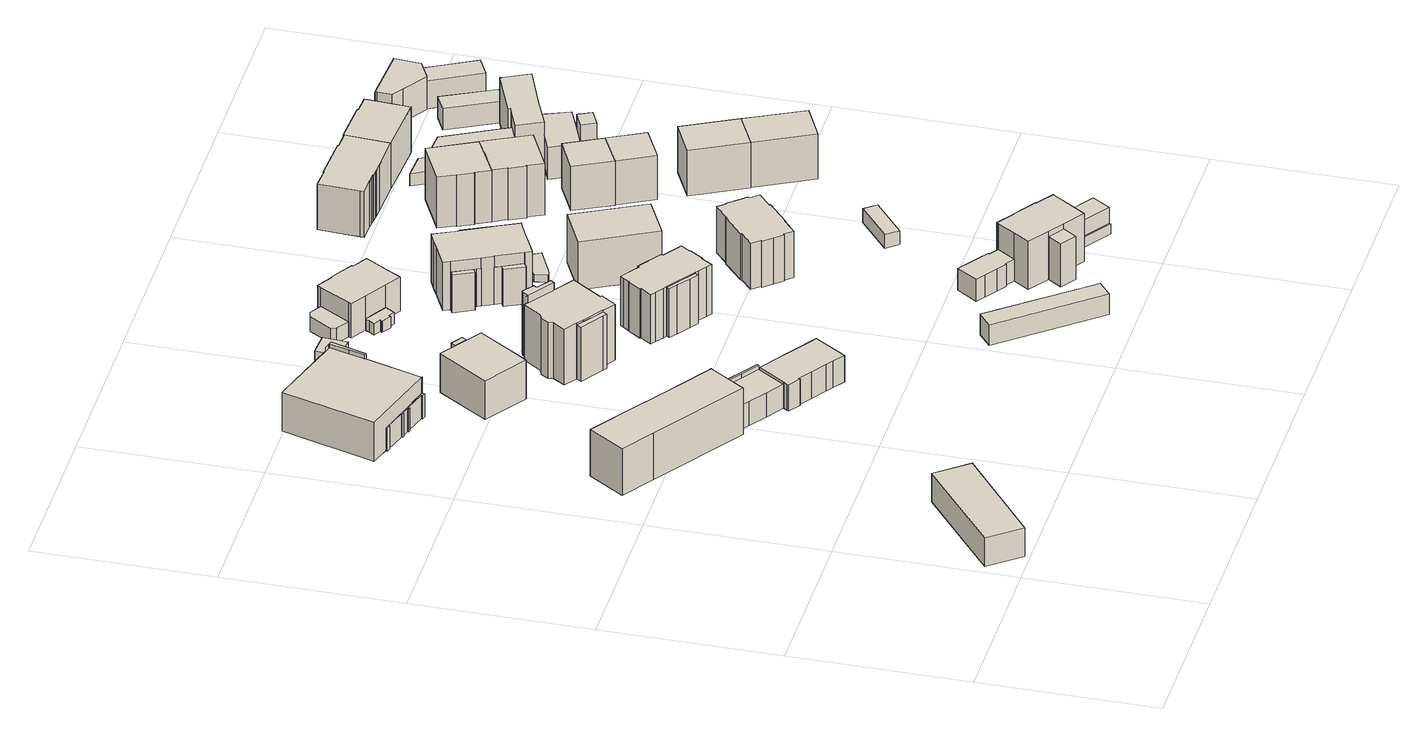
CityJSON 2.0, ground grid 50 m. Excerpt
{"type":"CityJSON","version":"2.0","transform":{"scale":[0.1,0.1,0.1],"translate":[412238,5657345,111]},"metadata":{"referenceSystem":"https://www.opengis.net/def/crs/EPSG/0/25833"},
"CityObjects":{
"building1":{"type":"Building","attributes":{"Dachtyp_tdc":"tdcPolyFlatRoof","Gemeindeschluessel":14612000,"Dachneigung":0,"QualitaetDacherkennung":82,"Geometrietyp2DReferenz":"3000","measuredHeight":8.8,"function":"31001_9998","roofType":"1000"},"geometry":[{"type":"Solid","lod":"1","boundaries":[[[[0,1,2,3]],[[4,5,6,7]],[[3,5,4,0]],[[2,6,5,3]],[[1,7,6,2]],[[0,4,7,1]]]]}]},
"building2":{"type":"Building","attributes":{"Dachtyp_tdc":"tdcFreeFormRoof","Gemeindeschluessel":14612000,"Dachneigung":34.15,"QualitaetDacherkennung":21,"Geometrietyp2DReferenz":"3000","measuredHeight":16.32,"function":"31001_9998","roofType":"5000"},"geometry":[{"type":"Solid","lod":"1","boundaries":[[[[8,9,10,11,12,13,14,15,16,17,18,19,20]],[[21,22,23,24,25,26,27,28,29,30,31,32,33]],[[20,22,21,8]],[[19,23,22,20]],[[18,24,23,19]],[[17,25,24,18]],[[16,26,25,17]],[[15,27,26,16]],[[14,28,27,15]],[[13,29,28,14]],[[12,30,29,13]],[[11,31,30,12]],[[10,32,31,11]],[[9,33,32,10]],[[8,21,33,9]]]]}]},
"building3":{"type":"Building","attributes":{"Gemeindeschluessel":14612000,"Geometrietyp2DReferenz":"3000","function":"31001_9998","roofType":"9999"},"children":["building3-1","building3-2","building3-3"]},
"building3-1":{"type":"BuildingPart","attributes":{"Dachtyp_tdc":"tdcGableRoof","Dachneigung":24.72,"QualitaetDacherkennung":8,"Geometrietyp2DReferenz":"3000","measuredHeight":14.46,"roofType":"3100"},"parents":["building3"],"geometry":[{"type":"Solid","lod":"1","boundaries":[[[[34,35,36,37,38,39,40,41]],[[42,43,44,45,46,47,48,49]],[[41,43,42,34]],[[40,44,43,41]],[[39,45,44,40]],[[38,46,45,39]],[[37,47,46,38]],[[36,48,47,37]],[[35,49,48,36]],[[34,42,49,35]]]]}]},
"building3-2":{"type":"BuildingPart","attributes":{"Dachtyp_tdc":"tdcGableRoof","Dachneigung":10.29,"QualitaetDacherkennung":16,"Geometrietyp2DReferenz":"3000","measuredHeight":14.06,"roofType":"3100"},"parents":["building3"],"geometry":[{"type":"MultiSurface","lod":"1","boundaries":[[[50,51,52,53,54,55,56,55,57]],[[44,42,58,59,58,60,61,62,45]],[[57,42,44,50]],[[55,58,42,57]],[[56,59,58,55]],[[58,55,54,60]],[[53,61,60,54]],[[52,62,61,53]],[[51,45,62,52]],[[50,44,45,51]]]}]},
"building3-3":{"type":"BuildingPart","attributes":{"Dachtyp_tdc":"tdcPolyFlatRoof","Dachneigung":0,"QualitaetDacherkennung":3,"Geometrietyp2DReferenz":"3000","measuredHeight":7.05,"roofType":"1000"},"parents":["building3"],"geometry":[{"type":"Solid","lod":"1","boundaries":[[[[63,64,65,66,67,68,69,70,71,72,73,74,75,76,77,78,79]],[[59,80,81,82,83,84,85,86,87,88,89,90,91,92,93,94,95]],[[79,59,95,63]],[[78,80,59,79]],[[77,81,80,78]],[[76,82,81,77]],[[75,83,82,76]],[[74,84,83,75]],[[73,85,84,74]],[[72,86,85,73]],[[71,87,86,72]],[[70,88,87,71]],[[69,89,88,70]],[[68,90,89,69]],[[67,91,90,68]],[[66,92,91,67]],[[65,93,92,66]],[[64,94,93,65]],[[63,95,94,64]]]]}]},
"building4":{"type":"Building","attributes":{"Gemeindeschluessel":14612000,"Geometrietyp2DReferenz":"3000","function":"31001_9998","roofType":"9999"},"children":["building4-1","building4-2","building4-3","building4-4"]},
"building4-1":{"type":"BuildingPart","attributes":{"Dachtyp_tdc":"tdcCutTentRoof","Dachneigung":33.61,"QualitaetDacherkennung":37,"Geometrietyp2DReferenz":"3000","measuredHeight":10.41,"roofType":"9999"},"parents":["building4"],"geometry":[{"type":"Solid","lod":"1","boundaries":[[[[96,97,98,99,100,101,102,103,104,105,106,107,108,109]],[[110,111,112,113,114,115,116,117,118,119,120,121,122,123]],[[109,111,110,96]],[[108,112,111,109]],[[107,113,112,108]],[[106,114,113,107]],[[105,115,114,106]],[[104,116,115,105]],[[103,117,116,104]],[[102,118,117,103]],[[101,119,118,102]],[[100,120,119,101]],[[99,121,120,100]],[[98,122,121,99]],[[97,123,122,98]],[[96,110,123,97]]]]}]},
"building4-2":{"type":"BuildingPart","attributes":{"Dachtyp_tdc":"tdcPolyFlatRoof","Dachneigung":0,"QualitaetDacherkennung":0,"Geometrietyp2DReferenz":"3000","measuredHeight":3.19,"roofType":"9999"},"parents":["building4"],"geometry":[{"type":"Solid","lod":"1","boundaries":[[[[124,125,126,127]],[[110,128,129,111]],[[127,128,110,124]],[[126,129,128,127]],[[125,111,129,126]],[[124,110,111,125]]]]}]},
"building4-3":{"type":"BuildingPart","attributes":{"Dachtyp_tdc":"tdcGableRoof","Dachneigung":28.84,"QualitaetDacherkennung":44,"Geometrietyp2DReferenz":"3000","measuredHeight":10.19,"roofType":"3100"},"parents":["building4"],"geometry":[{"type":"Solid","lod":"1","boundaries":[[[[130,131,132,133,134,135]],[[136,137,138,139,140,141]],[[135,137,136,130]],[[134,138,137,135]],[[133,139,138,134]],[[132,140,139,133]],[[131,141,140,132]],[[130,136,141,131]]]]}]},
"building4-4":{"type":"BuildingPart","attributes":{"Dachtyp_tdc":"tdcGableRoof","Dachneigung":27.73,"QualitaetDacherkennung":66,"Geometrietyp2DReferenz":"3000","measuredHeight":10.06,"roofType":"3100"},"parents":["building4"],"geometry":[{"type":"Solid","lod":"1","boundaries":[[[[142,143,144,145,146,147,148,149,150]],[[151,140,152,138,122,121,153,154,155]],[[150,140,151,142]],[[149,152,140,150]],[[148,138,152,149]],[[147,122,138,148]],[[146,121,122,147]],[[145,153,121,146]],[[144,154,153,145]],[[143,155,154,144]],[[142,151,155,143]]]]}]},
"building5":{"type":"Building","attributes":{"Gemeindeschluessel":14612000,"Geometrietyp2DReferenz":"3000","function":"31001_9998","roofType":"9999"},"children":["building5-1","building5-2"]},
"building5-1":{"type":"BuildingPart","attributes":{"Dachtyp_tdc":"tdcGableRoof","Dachneigung":29.91,"QualitaetDacherkennung":5,"Geometrietyp2DReferenz":"3000","measuredHeight":15.92,"roofType":"3100"},"parents":["building5"],"geometry":[{"type":"Solid","lod":"1","boundaries":[[[[156,157,158,159,160,161]],[[162,163,164,165,166,167]],[[161,163,162,156]],[[160,164,163,161]],[[159,165,164,160]],[[158,166,165,159]],[[157,167,166,158]],[[156,162,167,157]]]]}]},
"building5-2":{"type":"BuildingPart","attributes":{"Dachtyp_tdc":"tdcPolyFlatRoof","Dachneigung":0,"QualitaetDacherkennung":19,"Geometrietyp2DReferenz":"3000","measuredHeight":12.17,"roofType":"1000"},"parents":["building5"],"geometry":[{"type":"Solid","lod":"1","boundaries":[[[[168,169,170,171]],[[162,172,173,163]],[[171,172,162,168]],[[170,173,172,171]],[[169,163,173,170]],[[168,162,163,169]]]]}]},
"building6":{"type":"Building","attributes":{"Gemeindeschluessel":14612000,"Geometrietyp2DReferenz":"3000","function":"31001_9998","roofType":"9999"},"children":["building6-1","building6-2","building6-3"]},
"building6-1":{"type":"BuildingPart","attributes":{"Dachtyp_tdc":"tdcFreeFormRoof","Dachneigung":14.23,"QualitaetDacherkennung":14,"Geometrietyp2DReferenz":"3000","measuredHeight":19.63,"roofType":"5000"},"parents":["building6"],"geometry":[{"type":"Solid","lod":"1","boundaries":[[[[174,175,176,177,178,179,180,181,182,175]],[[183,184,185,186,187,188,189,190,183,191]],[[182,184,183,175]],[[181,185,184,182]],[[180,186,185,181]],[[179,187,186,180]],[[178,188,187,179]],[[177,189,188,178]],[[176,190,189,177]],[[175,183,190,176]]]]}]},
"building6-2":{"type":"BuildingPart","attributes":{"Dachtyp_tdc":"tdcPolyFlatRoof","Dachneigung":34.06,"QualitaetDacherkennung":37,"Geometrietyp2DReferenz":"3000","measuredHeight":17.25,"roofType":"2100"},"parents":["building6"],"geometry":[{"type":"Solid","lod":"1","boundaries":[[[[192,193,194,195,196,197]],[[198,199,200,201,202,203]],[[197,199,198,192]],[[196,200,199,197]],[[195,201,200,196]],[[194,202,201,195]],[[193,203,202,194]],[[192,198,203,193]]]]}]},
"building6-3":{"type":"BuildingPart","attributes":{"Dachtyp_tdc":"tdcGableRoof","Dachneigung":23.77,"QualitaetDacherkennung":25,"Geometrietyp2DReferenz":"3000","measuredHeight":20.39,"roofType":"3100"},"parents":["building6"],"geometry":[{"type":"Solid","lod":"1","boundaries":[[[[204,205,206,207,208,209,210,211,212,213,214,215,216,217,218,219,220]],[[221,222,223,224,198,203,225,202,226,227,228,229,230,231,191,232,190]],[[220,222,221,204]],[[219,223,222,220]],[[218,224,223,219]],[[217,198,224,218]],[[216,203,198,217]],[[215,225,203,216]],[[214,202,225,215]],[[213,226,202,214]],[[212,227,226,213]],[[211,228,227,212]],[[210,229,228,211]],[[209,230,229,210]],[[208,231,230,209]],[[207,191,231,208]],[[206,232,191,207]],[[205,190,232,206]],[[204,221,190,205]]]]}]},
"building7":{"type":"Building","attributes":{"Dachtyp_tdc":"tdcGableRoof","Gemeindeschluessel":14612000,"Dachneigung":34.47,"QualitaetDacherkennung":59,"Geometrietyp2DReferenz":"3000","measuredHeight":6.42,"function":"31001_9998","roofType":"3100"},"geometry":[{"type":"Solid","lod":"1","boundaries":[[[[233,234,235,236]],[[237,238,239,240]],[[236,238,237,233]],[[235,239,238,236]],[[234,240,239,235]],[[233,237,240,234]]]]}]},
"building8":{"type":"Building","attributes":{"Dachtyp_tdc":"tdcGableRoof","Gemeindeschluessel":14612000,"Dachneigung":69.88,"QualitaetDacherkennung":4,"Geometrietyp2DReferenz":"3000","measuredHeight":10.82,"function":"31001_2463","roofType":"3100"},"geometry":[{"type":"Solid","lod":"1","boundaries":[[[[241,242,243,244]],[[245,246,247,248]],[[244,246,245,241]],[[243,247,246,244]],[[242,248,247,243]],[[241,245,248,242]]]]}]},
"building9":{"type":"Building","attributes":{"Gemeindeschluessel":14612000,"Geometrietyp2DReferenz":"3000","function":"31001_9998","roofType":"9999"},"children":["building9-1","building9-2"]},
"building9-1":{"type":"BuildingPart","attributes":{"Dachtyp_tdc":"tdcFreeFormRoof","Dachneigung":75.95,"QualitaetDacherkennung":20,"Geometrietyp2DReferenz":"3000","measuredHeight":16.03,"roofType":"5000"},"parents":["building9"],"geometry":[{"type":"Solid","lod":"1","boundaries":[[[[249,250,251,252,253,254]],[[255,256,257,258,259,260]],[[254,256,255,249]],[[253,257,256,254]],[[252,258,257,253]],[[251,259,258,252]],[[250,260,259,251]],[[249,255,260,250]]]]}]},
"building9-2":{"type":"BuildingPart","attributes":{"Dachtyp_tdc":"tdcHipRoof","Dachneigung":42.86,"QualitaetDacherkennung":55,"Geometrietyp2DReferenz":"3000","measuredHeight":18.13,"roofType":"3200"},"parents":["building9"],"geometry":[{"type":"Solid","lod":"1","boundaries":[[[[261,262,263,264,265,266,267,268,269,270,271,272,273,274,275,276,277,278,279,280,281,282,283,284]],[[257,256,285,286,287,288,289,290,291,292,293,294,295,296,297,298,299,300,301,302,303,304,305,306]],[[283,256,257,284]],[[282,285,256,283]],[[281,286,285,282]],[[280,287,286,281]],[[279,288,287,280]],[[278,289,288,279]],[[277,290,289,278]],[[276,291,290,277]],[[275,292,291,276]],[[274,293,292,275]],[[273,294,293,274]],[[272,295,294,273]],[[271,296,295,272]],[[270,297,296,271]],[[269,298,297,270]],[[268,299,298,269]],[[267,300,299,268]],[[266,301,300,267]],[[265,302,301,266]],[[264,303,302,265]],[[263,304,303,264]],[[262,305,304,263]],[[261,306,305,262]],[[284,257,306,261]]]]}]},
"building10":{"type":"Building","attributes":{"Gemeindeschluessel":14612000,"Geometrietyp2DReferenz":"3000","function":"31001_9998","roofType":"9999"},"children":["building10-1","building10-2","building10-3"]},
"building10-1":{"type":"BuildingPart","attributes":{"Dachtyp_tdc":"tdcGableRoof","Dachneigung":47.95,"QualitaetDacherkennung":5,"Geometrietyp2DReferenz":"3000","measuredHeight":6.27,"roofType":"3100"},"parents":["building10"],"geometry":[{"type":"Solid","lod":"1","boundaries":[[[[307,308,309,310,311,312,313,314,315,316,317,318,319]],[[320,321,322,323,324,325,326,327,328,329,330,331,332]],[[319,321,320,307]],[[318,322,321,319]],[[317,323,322,318]],[[316,324,323,317]],[[315,325,324,316]],[[314,326,325,315]],[[313,327,326,314]],[[312,328,327,313]],[[311,329,328,312]],[[310,330,329,311]],[[309,331,330,310]],[[308,332,331,309]],[[307,320,332,308]]]]}]},
"building10-2":{"type":"BuildingPart","attributes":{"Dachtyp_tdc":"tdcPolyFlatRoof","Dachneigung":0,"QualitaetDacherkennung":51,"Geometrietyp2DReferenz":"3000","measuredHeight":4.62,"roofType":"1000"},"parents":["building10"],"geometry":[{"type":"Solid","lod":"1","boundaries":[[[[333,334,335,336,337,338]],[[339,340,341,342,343,344]],[[338,340,339,333]],[[337,341,340,338]],[[336,342,341,337]],[[335,343,342,336]],[[334,344,343,335]],[[333,339,344,334]]]]}]},
"building10-3":{"type":"BuildingPart","attributes":{"Dachtyp_tdc":"tdcHipAndGableRoof","Dachneigung":10.18,"QualitaetDacherkennung":30,"Geometrietyp2DReferenz":"3000","measuredHeight":12.47,"roofType":"5000"},"parents":["building10"],"geometry":[{"type":"Solid","lod":"1","boundaries":[[[[345,346,347,348,349,350,351,352,353,354,355,356,357,358,359,360,361]],[[362,363,364,365,366,367,368,369,370,331,329,371,344,343,372,373,374]],[[361,363,362,345]],[[360,364,363,361]],[[359,365,364,360]],[[358,366,365,359]],[[357,367,366,358]],[[356,368,367,357]],[[355,369,368,356]],[[354,370,369,355]],[[353,331,370,354]],[[352,329,331,353]],[[351,371,329,352]],[[350,344,371,351]],[[349,343,344,350]],[[348,372,343,349]],[[347,373,372,348]],[[346,374,373,347]],[[345,362,374,346]]]]}]},
"building11":{"type":"Building","attributes":{"Gemeindeschluessel":14612000,"Geometrietyp2DReferenz":"3000","function":"31001_9998","roofType":"9999"},"children":["building11-1","building11-2","building11-3","building11-4"]},
"building11-1":{"type":"BuildingPart","attributes":{"Dachtyp_tdc":"tdcFreeFormRoof","Dachneigung":52.24,"QualitaetDacherkennung":26,"Geometrietyp2DReferenz":"3000","measuredHeight":13.23,"roofType":"5000"},"parents":["building11"],"geometry":[{"type":"Solid","lod":"1","boundaries":[[[[375,376,377,378,379,380,381,382]],[[383,384,385,386,387,388,389,390]],[[382,384,383,375]],[[381,385,384,382]],[[380,386,385,381]],[[379,387,386,380]],[[378,388,387,379]],[[377,389,388,378]],[[376,390,389,377]],[[375,383,390,376]]]]}]},
"building11-2":{"type":"BuildingPart","attributes":{"Dachtyp_tdc":"tdcFreeFormRoof","Dachneigung":48.91,"QualitaetDacherkennung":24,"Geometrietyp2DReferenz":"3000","measuredHeight":13.22,"roofType":"5000"},"parents":["building11"],"geometry":[{"type":"Solid","lod":"1","boundaries":[[[[391,392,393,394,395,392,396]],[[397,398,399,400,401,398,402]],[[396,397,402,391]],[[392,398,397,396]],[[395,399,398,392]],[[394,400,399,395]],[[393,401,400,394]],[[392,398,401,393]],[[391,402,398,392]]]]}]},
"building11-3":{"type":"BuildingPart","attributes":{"Dachtyp_tdc":"tdcHipRoof","Dachneigung":28.22,"QualitaetDacherkennung":68,"Geometrietyp2DReferenz":"3000","measuredHeight":16.87,"roofType":"3200"},"parents":["building11"],"geometry":[{"type":"Solid","lod":"1","boundaries":[[[[403,404,405,406,407,408,409,410,411,412,413,414,415,416,417,418,419,420,421,422]],[[383,390,402,401,423,424,425,426,427,428,429,430,431,432,433,434,435,436,386,385]],[[422,390,383,403]],[[421,402,390,422]],[[420,401,402,421]],[[419,423,401,420]],[[418,424,423,419]],[[417,425,424,418]],[[416,426,425,417]],[[415,427,426,416]],[[414,428,427,415]],[[413,429,428,414]],[[412,430,429,413]],[[411,431,430,412]],[[410,432,431,411]],[[409,433,432,410]],[[408,434,433,409]],[[407,435,434,408]],[[406,436,435,407]],[[405,386,436,406]],[[404,385,386,405]],[[403,383,385,404]]]]}]},
"building11-4":{"type":"BuildingPart","attributes":{"Dachtyp_tdc":"tdcGableRoof","Dachneigung":17.94,"QualitaetDacherkennung":34,"Geometrietyp2DReferenz":"3000","measuredHeight":14.97,"roofType":"3100"},"parents":["building11"],"geometry":[{"type":"Solid","lod":"1","boundaries":[[[[437,438,439,440]],[[441,442,429,428]],[[440,441,428,437]],[[439,442,441,440]],[[438,429,442,439]],[[437,428,429,438]]]]}]},
"building12":{"type":"Building","attributes":{"Gemeindeschluessel":14612000,"Geometrietyp2DReferenz":"3000","function":"31001_9998","roofType":"9999"},"children":["building12-1","building12-2","building12-3","building12-4","building12-5","building12-6"]},
"building12-1":{"type":"BuildingPart","attributes":{"Dachtyp_tdc":"tdcCutGableRoof","Dachneigung":34.42,"QualitaetDacherkennung":35,"Geometrietyp2DReferenz":"3000","measuredHeight":8.95,"roofType":"9999"},"parents":["building12"],"geometry":[{"type":"Solid","lod":"1","boundaries":[[[[443,444,445,446,447,448,449,450,451,452,453,454]],[[455,456,457,458,459,460,461,462,463,464,465,466]],[[454,456,455,443]],[[453,457,456,454]],[[452,458,457,453]],[[451,459,458,452]],[[450,460,459,451]],[[449,461,460,450]],[[448,462,461,449]],[[447,463,462,448]],[[446,464,463,447]],[[445,465,464,446]],[[444,466,465,445]],[[443,455,466,444]]]]}]},
"building12-2":{"type":"BuildingPart","attributes":{"Dachtyp_tdc":"tdcPolyFlatRoof","Dachneigung":0,"QualitaetDacherkennung":0,"Geometrietyp2DReferenz":"3000","measuredHeight":3.17,"roofType":"9999"},"parents":["building12"],"geometry":[{"type":"Solid","lod":"1","boundaries":[[[[467,468,469,470]],[[471,472,473,474]],[[470,472,471,467]],[[469,473,472,470]],[[468,474,473,469]],[[467,471,474,468]]]]}]},
"building12-3":{"type":"BuildingPart","attributes":{"Dachtyp_tdc":"tdcHipRoof","Dachneigung":38.45,"QualitaetDacherkennung":50,"Geometrietyp2DReferenz":"3000","measuredHeight":17.27,"roofType":"3200"},"parents":["building12"],"geometry":[{"type":"Solid","lod":"1","boundaries":[[[[475,476,477,478,479,480,481,482,483,484,485,486,487,488,489,490]],[[491,492,493,494,495,496,497,498,499,500,462,461,501,502,503,504]],[[490,492,491,475]],[[489,493,492,490]],[[488,494,493,489]],[[487,495,494,488]],[[486,496,495,487]],[[485,497,496,486]],[[484,498,497,485]],[[483,499,498,484]],[[482,500,499,483]],[[481,462,500,482]],[[480,461,462,481]],[[479,501,461,480]],[[478,502,501,479]],[[477,503,502,478]],[[476,504,503,477]],[[475,491,504,476]]]]}]},
"building12-4":{"type":"BuildingPart","attributes":{"Dachtyp_tdc":"tdcGableRoof","Dachneigung":36.37,"QualitaetDacherkennung":59,"Geometrietyp2DReferenz":"3000","measuredHeight":14.38,"roofType":"3100"},"parents":["building12"],"geometry":[{"type":"Solid","lod":"1","boundaries":[[[[505,506,507,508]],[[498,509,510,499]],[[508,509,498,505]],[[507,510,509,508]],[[506,499,510,507]],[[505,498,499,506]]]]}]},
"building12-5":{"type":"BuildingPart","attributes":{"Dachtyp_tdc":"tdcPolyFlatRoof","Dachneigung":0,"QualitaetDacherkennung":0,"Geometrietyp2DReferenz":"3000","measuredHeight":3.01,"roofType":"9999"},"parents":["building12"],"geometry":[{"type":"Solid","lod":"1","boundaries":[[[[511,512,513,514]],[[515,516,517,518]],[[514,516,515,511]],[[513,517,516,514]],[[512,518,517,513]],[[511,515,518,512]]]]}]},
"building12-6":{"type":"BuildingPart","attributes":{"Dachtyp_tdc":"tdcHipAndGableRoof","Dachneigung":38.67,"QualitaetDacherkennung":49,"Geometrietyp2DReferenz":"3000","measuredHeight":9.28,"roofType":"5000"},"parents":["building12"],"geometry":[{"type":"Solid","lod":"1","boundaries":[[[[519,520,521,522,523,524]],[[515,518,473,472,496,495]],[[524,515,495,519]],[[523,518,515,524]],[[522,473,518,523]],[[521,472,473,522]],[[520,496,472,521]],[[519,495,496,520]]]]}]},
"building13":{"type":"Building","attributes":{"name":"Amt für Gesundheit und Prävention","Dachtyp_tdc":"tdcHipRoof","Gemeindeschluessel":14612000,"Dachneigung":44.06,"QualitaetDacherkennung":52,"Geometrietyp2DReferenz":"3000","measuredHeight":18.07,"function":"31001_3010","roofType":"3200"},"geometry":[{"type":"Solid","lod":"1","boundaries":[[[[525,526,527,528]],[[529,530,531,532]],[[528,530,529,525]],[[527,531,530,528]],[[526,532,531,527]],[[525,529,532,526]]]]}]},
"building14":{"type":"Building","attributes":{"name":"Landeskirchliche Gemeinschaft Dresden","Dachtyp_tdc":"tdcGableRoof","Gemeindeschluessel":14612000,"Dachneigung":40.62,"QualitaetDacherkennung":41,"Geometrietyp2DReferenz":"3000","measuredHeight":17.09,"function":"31001_3041","roofType":"3100"},"geometry":[{"type":"Solid","lod":"1","boundaries":[[[[533,534,535,536,537,538,539,540,541,542,543,544,545,546,547,548,549,550,551,552,553,554,555]],[[556,557,558,559,560,561,562,563,564,565,566,567,568,569,570,571,572,573,574,575,576,577,578]],[[555,557,556,533]],[[554,558,557,555]],[[553,559,558,554]],[[552,560,559,553]],[[551,561,560,552]],[[550,562,561,551]],[[549,563,562,550]],[[548,564,563,549]],[[547,565,564,548]],[[546,566,565,547]],[[545,567,566,546]],[[544,568,567,545]],[[543,569,568,544]],[[542,570,569,543]],[[541,571,570,542]],[[540,572,571,541]],[[539,573,572,540]],[[538,574,573,539]],[[537,575,574,538]],[[536,576,575,537]],[[535,577,576,536]],[[534,578,577,535]],[[533,556,578,534]]]]}]},
"building15":{"type":"Building","attributes":{"Dachtyp_tdc":"tdcFreeFormRoof","Gemeindeschluessel":14612000,"Dachneigung":10.11,"QualitaetDacherkennung":41,"Geometrietyp2DReferenz":"3000","measuredHeight":3.03,"function":"31001_9998","roofType":"5000"},"geometry":[{"type":"Solid","lod":"1","boundaries":[[[[579,580,581,582,583,584,585,586,587]],[[588,589,590,591,592,593,594,595,596]],[[587,589,588,579]],[[586,590,589,587]],[[585,591,590,586]],[[584,592,591,585]],[[583,593,592,584]],[[582,594,593,583]],[[581,595,594,582]],[[580,596,595,581]],[[579,588,596,580]]]]}]},
"building16":{"type":"Building","attributes":{"Dachtyp_tdc":"tdcHipAndGableRoof","Gemeindeschluessel":14612000,"Dachneigung":25.3,"QualitaetDacherkennung":57,"Geometrietyp2DReferenz":"3000","measuredHeight":4.72,"function":"31001_2000","roofType":"5000"},"geometry":[{"type":"Solid","lod":"1","boundaries":[[[[597,598,599,600]],[[601,602,603,604]],[[600,602,601,597]],[[599,603,602,600]],[[598,604,603,599]],[[597,601,604,598]]]]}]},
"building17":{"type":"Building","attributes":{"Dachtyp_tdc":"tdcHipAndGableRoof","Gemeindeschluessel":14612000,"Dachneigung":32.73,"QualitaetDacherkennung":52,"Geometrietyp2DReferenz":"3000","measuredHeight":18.07,"function":"31001_9998","roofType":"5000"},"geometry":[{"type":"Solid","lod":"1","boundaries":[[[[605,606,607,608,609,610,611,612,613]],[[614,615,616,617,618,619,620,621,622]],[[613,615,614,605]],[[612,616,615,613]],[[611,617,616,612]],[[610,618,617,611]],[[609,619,618,610]],[[608,620,619,609]],[[607,621,620,608]],[[606,622,621,607]],[[605,614,622,606]]]]}]},
"building18":{"type":"Building","attributes":{"Dachtyp_tdc":"tdcHipAndGableRoof","Gemeindeschluessel":14612000,"Dachneigung":40.06,"QualitaetDacherkennung":68,"Geometrietyp2DReferenz":"3000","measuredHeight":16.86,"function":"31001_9998","roofType":"5000"},"geometry":[{"type":"Solid","lod":"1","boundaries":[[[[623,624,625,626,627,628,629,630,631,632,633,634,635,636,637,638,639]],[[640,641,642,643,644,645,646,647,648,649,650,651,652,653,654,655,656]],[[639,641,640,623]],[[638,642,641,639]],[[637,643,642,638]],[[636,644,643,637]],[[635,645,644,636]],[[634,646,645,635]],[[633,647,646,634]],[[632,648,647,633]],[[631,649,648,632]],[[630,650,649,631]],[[629,651,650,630]],[[628,652,651,629]],[[627,653,652,628]],[[626,654,653,627]],[[625,655,654,626]],[[624,656,655,625]],[[623,640,656,624]]]]}]},
"building19":{"type":"Building","attributes":{"Dachtyp_tdc":"tdcHipAndGableRoof","Gemeindeschluessel":14612000,"Dachneigung":32.73,"QualitaetDacherkennung":58,"Geometrietyp2DReferenz":"3000","measuredHeight":18.25,"function":"31001_9998","roofType":"5000"},"geometry":[{"type":"Solid","lod":"1","boundaries":[[[[657,658,659,660,661,662,663,664,665,666]],[[667,668,614,669,621,670,671,672,673,674]],[[666,668,667,657]],[[665,614,668,666]],[[664,669,614,665]],[[663,621,669,664]],[[662,670,621,663]],[[661,671,670,662]],[[660,672,671,661]],[[659,673,672,660]],[[658,674,673,659]],[[657,667,674,658]]]]}]},
"building20":{"type":"Building","attributes":{"Dachtyp_tdc":"tdcGableRoof","Gemeindeschluessel":14612000,"Dachneigung":31.06,"QualitaetDacherkennung":56,"Geometrietyp2DReferenz":"3000","measuredHeight":15.37,"function":"31001_9998","roofType":"3100"},"geometry":[{"type":"Solid","lod":"1","boundaries":[[[[675,676,677,678]],[[679,680,681,682]],[[678,680,679,675]],[[677,681,680,678]],[[676,682,681,677]],[[675,679,682,676]]]]}]},
"building21":{"type":"Building","attributes":{"Dachtyp_tdc":"tdcGableRoof","Gemeindeschluessel":14612000,"Dachneigung":30.56,"QualitaetDacherkennung":54,"Geometrietyp2DReferenz":"3000","measuredHeight":15.25,"function":"31001_9998","roofType":"3100"},"geometry":[{"type":"Solid","lod":"1","boundaries":[[[[683,684,685,686]],[[687,688,689,690]],[[686,688,687,683]],[[685,689,688,686]],[[684,690,689,685]],[[683,687,690,684]]]]}]},
"building22":{"type":"Building","attributes":{"Dachtyp_tdc":"tdcHipAndGableRoof","Gemeindeschluessel":14612000,"Dachneigung":33.66,"QualitaetDacherkennung":44,"Geometrietyp2DReferenz":"3000","measuredHeight":16.05,"function":"31001_9998","roofType":"5000"},"geometry":[{"type":"Solid","lod":"1","boundaries":[[[[691,692,693,694]],[[695,696,697,698]],[[694,696,695,691]],[[693,697,696,694]],[[692,698,697,693]],[[691,695,698,692]]]]}]},
"building23":{"type":"Building","attributes":{"name":"Heinrich-Schütz-Konservatorium Dresden","Gemeindeschluessel":14612000,"Geometrietyp2DReferenz":"3000","function":"31001_3021","roofType":"9999"},"children":["building23-1","building23-2"]},
"building23-1":{"type":"BuildingPart","attributes":{"Dachtyp_tdc":"tdcHipAndGableRoof","Dachneigung":35,"QualitaetDacherkennung":61,"Geometrietyp2DReferenz":"3000","measuredHeight":15.94,"roofType":"5000"},"parents":["building23"],"geometry":[{"type":"Solid","lod":"1","boundaries":[[[[692,691,699,700,701]],[[702,703,704,705,706]],[[700,703,702,701]],[[699,704,703,700]],[[691,705,704,699]],[[692,706,705,691]],[[701,702,706,692]]]]}]},
"building23-2":{"type":"BuildingPart","attributes":{"Dachtyp_tdc":"tdcGableRoof","Dachneigung":63.74,"QualitaetDacherkennung":9,"Geometrietyp2DReferenz":"3000","measuredHeight":7.41,"roofType":"3100"},"parents":["building23"],"geometry":[{"type":"Solid","lod":"1","boundaries":[[[[707,708,709,710]],[[706,711,712,702]],[[710,711,706,707]],[[709,712,711,710]],[[708,702,712,709]],[[707,706,702,708]]]]}]},
"building24":{"type":"Building","attributes":{"Dachtyp_tdc":"tdcFreeFormRoof","Gemeindeschluessel":14612000,"Dachneigung":46.54,"QualitaetDacherkennung":14,"Geometrietyp2DReferenz":"3000","measuredHeight":4.96,"function":"31001_9998","roofType":"5000"},"geometry":[{"type":"Solid","lod":"1","boundaries":[[[[713,714,715,716,717]],[[718,719,720,721,722]],[[717,719,718,713]],[[716,720,719,717]],[[715,721,720,716]],[[714,722,721,715]],[[713,718,722,714]]]]}]},
"building25":{"type":"Building","attributes":{"Dachtyp_tdc":"tdcFreeFormRoof","Gemeindeschluessel":14612000,"Dachneigung":11.5,"QualitaetDacherkennung":27,"Geometrietyp2DReferenz":"3000","measuredHeight":9.85,"function":"31001_9998","roofType":"5000"},"geometry":[{"type":"Solid","lod":"1","boundaries":[[[[723,724,725,726,727,728,729]],[[730,731,720,719,718,732,733]],[[729,731,730,723]],[[728,720,731,729]],[[727,719,720,728]],[[726,718,719,727]],[[725,732,718,726]],[[724,733,732,725]],[[723,730,733,724]]]]}]},
"building26":{"type":"Building","attributes":{"Dachtyp_tdc":"tdcGableRoof","Gemeindeschluessel":14612000,"Dachneigung":26.15,"QualitaetDacherkennung":40,"Geometrietyp2DReferenz":"3000","measuredHeight":11.82,"function":"31001_9998","roofType":"3100"},"geometry":[{"type":"Solid","lod":"1","boundaries":[[[[734,735,736,737,738,739,740]],[[741,742,743,744,745,746,747]],[[740,742,741,734]],[[739,743,742,740]],[[738,744,743,739]],[[737,745,744,738]],[[736,746,745,737]],[[735,747,746,736]],[[734,741,747,735]]]]}]},
"building27":{"type":"Building","attributes":{"Dachtyp_tdc":"tdcHipAndGableRoof","Gemeindeschluessel":14612000,"Dachneigung":39.03,"QualitaetDacherkennung":69,"Geometrietyp2DReferenz":"3000","measuredHeight":16.65,"function":"31001_9998","roofType":"5000"},"geometry":[{"type":"Solid","lod":"1","boundaries":[[[[748,749,750,751,752,753,754,755]],[[642,756,757,758,759,760,644,643]],[[755,756,642,748]],[[754,757,756,755]],[[753,758,757,754]],[[752,759,758,753]],[[751,760,759,752]],[[750,644,760,751]],[[749,643,644,750]],[[748,642,643,749]]]]}]},
"building28":{"type":"Building","attributes":{"Dachtyp_tdc":"tdcPolyFlatRoof","Gemeindeschluessel":14612000,"Dachneigung":5.43,"QualitaetDacherkennung":63,"Geometrietyp2DReferenz":"3000","measuredHeight":14.27,"function":"31001_9998","roofType":"2100"},"geometry":[{"type":"Solid","lod":"1","boundaries":[[[[761,762,763,764,765,766,767,768,769,770]],[[746,744,771,772,773,774,775,776,777,778]],[[770,744,746,761]],[[769,771,744,770]],[[768,772,771,769]],[[767,773,772,768]],[[766,774,773,767]],[[765,775,774,766]],[[764,776,775,765]],[[763,777,776,764]],[[762,778,777,763]],[[761,746,778,762]]]]}]},
"building29":{"type":"Building","attributes":{"Dachtyp_tdc":"tdcFreeFormRoof","Gemeindeschluessel":14612000,"Dachneigung":62.25,"QualitaetDacherkennung":16,"Geometrietyp2DReferenz":"3000","measuredHeight":7.21,"function":"31001_9998","roofType":"5000"},"geometry":[{"type":"Solid","lod":"1","boundaries":[[[[779,780,781,782,783]],[[784,785,786,787,788]],[[783,785,784,779]],[[782,786,785,783]],[[781,787,786,782]],[[780,788,787,781]],[[779,784,788,780]]]]}]},
"building30":{"type":"Building","attributes":{"Dachtyp_tdc":"tdcPolyFlatRoof","Gemeindeschluessel":14612000,"Dachneigung":9.9,"QualitaetDacherkennung":63,"Geometrietyp2DReferenz":"3000","measuredHeight":7.13,"function":"31001_9998","roofType":"2100"},"geometry":[{"type":"Solid","lod":"1","boundaries":[[[[789,790,791,792,793]],[[794,795,796,776,775]],[[793,795,794,789]],[[792,796,795,793]],[[791,776,796,792]],[[790,775,776,791]],[[789,794,775,790]]]]}]},
"building31":{"type":"Building","attributes":{"Gemeindeschluessel":14612000,"Geometrietyp2DReferenz":"3000","function":"31001_9998","roofType":"9999"},"children":["building31-1","building31-2"]},
"building31-1":{"type":"BuildingPart","attributes":{"Dachtyp_tdc":"tdcFreeFormRoof","Dachneigung":44.89,"QualitaetDacherkennung":43,"Geometrietyp2DReferenz":"3000","measuredHeight":12.54,"roofType":"5000"},"parents":["building31"],"geometry":[{"type":"Solid","lod":"1","boundaries":[[[[797,798,799,800,801,802,803,804,805,806,807,808]],[[809,810,811,812,813,814,815,816,817,818,819,820]],[[808,810,809,797]],[[807,811,810,808]],[[806,812,811,807]],[[805,813,812,806]],[[804,814,813,805]],[[803,815,814,804]],[[802,816,815,803]],[[801,817,816,802]],[[800,818,817,801]],[[799,819,818,800]],[[798,820,819,799]],[[797,809,820,798]]]]}]},
"building31-2":{"type":"BuildingPart","attributes":{"Dachtyp_tdc":"tdcPolyFlatRoof","Dachneigung":3.33,"QualitaetDacherkennung":70,"Geometrietyp2DReferenz":"3000","measuredHeight":8.72,"roofType":"2100"},"parents":["building31"],"geometry":[{"type":"Solid","lod":"1","boundaries":[[[[821,822,823,824,825]],[[810,826,827,828,811]],[[825,826,810,821]],[[824,827,826,825]],[[823,828,827,824]],[[822,811,828,823]],[[821,810,811,822]]]]}]}
},
"vertices":[
[80,10,102],[339,214,102],[268,303,102],[10,99,102],[80,10,14],[10,99,14],[268,303,14],[339,214,14],
[114,1084,150],[206,1023,150],[464,851,150],[476,870,150],[529,949,150],[531,952,150],[520,959,150],[440,1012,150],[416,1028,150],[274,1124,150],[245,1143,150],[194,1177,150],[182,1185,150],[114,1084,7],[182,1185,7],[194,1177,7],[245,1143,7],[274,1124,7],[416,1028,7],[440,1012,7],[520,959,7],[531,952,7],[529,949,7],[476,870,7],[464,851,7],[206,1023,7],
[384,1832,145],[390,1830,145],[392,1836,145],[404,1874,145],[421,1930,145],[393,1938,145],[412,1933,145],[396,1876,145],[384,1832,14],[396,1876,14],[412,1933,14],[393,1938,14],[421,1930,14],[404,1874,14],[392,1836,14],[390,1830,14],
[412,1933,134],[393,1938,134],[393,1937,134],[181,2000,134],[102,1736,134],[335,1669,134],[337,1668,134],[384,1832,134],[335,1669,14],[337,1668,14],[102,1736,14],[181,2000,14],[393,1937,14],
[130,1728,85],[157,1720,85],[155,1715,85],[167,1712,85],[168,1714,85],[228,1696,85],[227,1693,85],[234,1691,85],[235,1693,85],[257,1687,85],[257,1684,85],[262,1683,85],[263,1685,85],[324,1667,85],[323,1664,85],[334,1661,85],[337,1668,85],[334,1661,14],[323,1664,14],[324,1667,14],[263,1685,14],[262,1683,14],[257,1684,14],[257,1687,14],[235,1693,14],[234,1691,14],[227,1693,14],[228,1696,14],[168,1714,14],[167,1712,14],[155,1715,14],[157,1720,14],[130,1728,14],
[694,835,86],[692,836,86],[660,857,86],[610,781,86],[610,780,86],[602,769,86],[600,765,86],[633,743,86],[635,747,86],[672,722,86],[714,694,86],[734,681,86],[767,659,86],[825,748,86],[694,835,5],[825,748,5],[767,659,5],[734,681,5],[714,694,5],[672,722,5],[635,747,5],[633,743,5],[600,765,5],[602,769,5],[610,780,5],[610,781,5],[660,857,5],[692,836,5],
[694,835,37],[825,748,37],[827,750,37],[696,838,37],[696,838,5],[827,750,5],
[618,897,90],[567,932,90],[563,927,90],[614,892,90],[663,860,90],[666,865,90],[618,897,5],[666,865,5],[663,860,5],[614,892,5],[563,927,5],[567,932,5],
[529,949,79],[476,870,79],[510,847,79],[561,813,79],[610,781,79],[660,857,79],[663,860,79],[614,893,79],[563,927,79],[529,949,5],[614,893,5],[561,813,5],[510,847,5],[476,870,5],
[506,1623,128],[463,1652,128],[368,1510,128],[486,1431,128],[581,1573,128],[538,1602,128],[506,1623,8],[538,1602,8],[581,1573,8],[486,1431,8],[368,1510,8],[463,1652,8],
[506,1623,129],[538,1602,129],[547,1615,129],[515,1636,129],[515,1636,8],[547,1615,8],
[659,1474,206],[664,1470,206],[738,1420,206],[745,1431,206],[706,1458,206],[712,1467,206],[710,1468,206],[681,1490,206],[674,1485,206],[664,1470,12],[674,1485,12],[681,1490,12],[710,1468,12],[712,1467,12],[706,1458,12],[745,1431,12],[738,1420,12],[659,1474,12],
[676,1274,179],[677,1275,179],[602,1326,179],[593,1312,179],[659,1270,179],[668,1263,179],[676,1274,12],[668,1263,12],[659,1270,12],[593,1312,12],[602,1326,12],[677,1275,12],
[794,1382,184],[738,1420,184],[709,1440,184],[659,1474,184],[654,1478,184],[617,1425,184],[601,1420,184],[587,1398,184],[591,1385,184],[567,1350,184],[602,1326,184],[622,1312,184],[677,1275,184],[676,1274,184],[711,1252,184],[741,1295,184],[736,1298,184],[794,1382,12],[736,1298,12],[741,1295,12],[711,1252,12],[622,1312,12],[567,1350,12],[591,1385,12],[587,1398,12],[601,1420,12],[617,1425,12],[654,1478,12],[709,1440,12],
[497,1993,58],[492,1925,58],[560,1920,58],[564,1989,58],[497,1993,5],[564,1989,5],[560,1920,5],[492,1925,5],
[1231,75,71],[1273,109,71],[1060,373,71],[1017,339,71],[1231,75,7],[1017,339,7],[1060,373,7],[1273,109,7],
[853,1144,157],[875,1128,157],[912,1104,157],[935,1088,157],[940,1097,157],[859,1152,157],[853,1144,7],[859,1152,7],[940,1097,7],[935,1088,7],[912,1104,7],[875,1128,7],
[950,1090,159],[972,1075,159],[986,1065,159],[1007,1097,159],[1009,1096,159],[1034,1133,159],[1032,1134,159],[1051,1162,159],[1031,1175,159],[998,1197,159],[1001,1202,159],[933,1247,159],[930,1243,159],[877,1279,159],[870,1269,159],[859,1252,159],[857,1252,159],[832,1215,159],[834,1214,159],[812,1183,159],[827,1173,159],[849,1158,159],[859,1152,159],[940,1097,159],[849,1158,7],[827,1173,7],[812,1183,7],[834,1214,7],[832,1215,7],[857,1252,7],[859,1252,7],[870,1269,7],[877,1279,7],[930,1243,7],[933,1247,7],[1001,1202,7],[998,1197,7],[1031,1175,7],[1051,1162,7],[1032,1134,7],[1034,1133,7],[1009,1096,7],[1007,1097,7],[986,1065,7],[972,1075,7],[950,1090,7],
[749,1845,38],[764,1869,38],[766,1872,38],[724,1897,38],[703,1910,38],[701,1907,38],[695,1897,38],[686,1883,38],[706,1872,38],[702,1867,38],[705,1865,38],[729,1850,38],[732,1855,38],[749,1845,3],[732,1855,3],[729,1850,3],[705,1865,3],[702,1867,3],[706,1872,3],[686,1883,3],[695,1897,3],[701,1907,3],[703,1910,3],[724,1897,3],[766,1872,3],[764,1869,3],
[627,1967,49],[663,1945,49],[715,2031,49],[682,2051,49],[663,2046,49],[623,1982,49],[627,1967,3],[623,1982,3],[663,2046,3],[682,2051,3],[715,2031,3],[663,1945,3],
[765,2015,108],[742,2029,108],[730,2036,108],[721,2041,108],[715,2031,108],[663,1945,108],[658,1937,108],[703,1910,108],[766,1872,108],[810,1845,108],[848,1909,108],[873,1949,108],[864,1955,108],[851,1962,108],[829,1976,108],[831,1979,108],[766,2018,108],[765,2015,3],[766,2018,3],[831,1979,3],[829,1976,3],[851,1962,3],[864,1955,3],[873,1949,3],[848,1909,3],[810,1845,3],[658,1937,3],[721,2041,3],[730,2036,3],[742,2029,3],
[903,1620,115],[902,1619,115],[911,1602,115],[898,1595,115],[925,1541,115],[938,1548,115],[939,1548,115],[912,1602,115],[903,1620,1],[912,1602,1],[939,1548,1],[938,1548,1],[925,1541,1],[898,1595,1],[911,1602,1],[902,1619,1],
[887,1650,117],[878,1668,117],[851,1722,117],[838,1715,117],[865,1661,117],[881,1661,117],[881,1661,1],[878,1668,1],[865,1661,1],[838,1715,1],[851,1722,1],[887,1650,1],
[903,1620,149],[939,1548,149],[938,1548,149],[948,1530,149],[955,1534,149],[990,1551,149],[1019,1566,149],[1048,1580,149],[1068,1590,149],[1040,1648,149],[1034,1659,149],[997,1732,149],[991,1744,149],[963,1801,149],[934,1787,149],[907,1773,149],[842,1740,149],[851,1722,149],[887,1650,149],[902,1619,149],[842,1740,1],[907,1773,1],[934,1787,1],[963,1801,1],[991,1744,1],[997,1732,1],[1034,1659,1],[1040,1648,1],[1068,1590,1],[1048,1580,1],[1019,1566,1],[990,1551,1],[955,1534,1],[948,1530,1],
[997,1732,144],[1034,1659,144],[1042,1664,144],[1006,1737,144],[1006,1737,1],[1042,1664,1],
[1200,419,79],[1226,402,79],[1260,379,79],[1286,361,79],[1289,365,79],[1315,347,79],[1349,398,79],[1323,415,79],[1326,419,79],[1299,437,79],[1265,460,79],[1239,478,79],[1200,419,12],[1239,478,12],[1265,460,12],[1299,437,12],[1326,419,12],[1323,415,12],[1349,398,12],[1315,347,12],[1289,365,12],[1286,361,12],[1260,379,12],[1226,402,12],
[1500,218,43],[1586,160,43],[1589,165,43],[1502,222,43],[1500,218,12],[1502,222,12],[1589,165,12],[1586,160,12],
[1401,370,160],[1400,369,160],[1351,402,160],[1351,401,160],[1349,397,160],[1349,398,160],[1315,347,160],[1285,303,160],[1344,263,160],[1387,235,160],[1446,195,160],[1476,240,160],[1510,290,160],[1512,293,160],[1464,326,160],[1465,328,160],[1401,370,12],[1465,328,12],[1464,326,12],[1512,293,12],[1510,290,12],[1476,240,12],[1446,195,12],[1387,235,12],[1344,263,12],[1285,303,12],[1349,397,12],[1351,401,12],[1351,402,12],[1400,369,12],
[1387,235,145],[1344,263,145],[1318,225,145],[1361,196,145],[1361,196,12],[1318,225,12],
[1536,272,42],[1622,215,42],[1625,219,42],[1539,276,42],[1536,272,12],[1539,276,12],[1625,219,12],[1622,215,12],
[1510,290,92],[1476,240,92],[1502,222,92],[1589,165,92],[1622,215,92],[1536,272,92],
[1114,1229,153],[1230,1288,153],[1130,1484,153],[1014,1425,153],[1114,1229,5],[1014,1425,5],[1130,1484,5],[1230,1288,5],
[1346,1028,148],[1326,1051,148],[1329,1054,148],[1311,1074,148],[1286,1103,148],[1284,1101,148],[1266,1122,148],[1264,1121,148],[1223,1085,148],[1222,1087,148],[1158,1031,148],[1160,1029,148],[1121,996,148],[1141,973,148],[1138,971,148],[1161,945,148],[1181,922,148],[1184,924,148],[1203,902,148],[1243,937,148],[1245,935,148],[1308,991,148],[1306,993,148],[1346,1028,6],[1306,993,6],[1308,991,6],[1245,935,6],[1243,937,6],[1203,902,6],[1184,924,6],[1181,922,6],[1161,945,6],[1138,971,6],[1141,973,6],[1121,996,6],[1160,1029,6],[1158,1031,6],[1222,1087,6],[1223,1085,6],[1264,1121,6],[1266,1122,6],[1284,1101,6],[1286,1103,6],[1311,1074,6],[1329,1054,6],[1326,1051,6],
[1029,1545,23],[1036,1511,23],[1034,1508,23],[1046,1511,23],[1057,1515,23],[1131,1551,23],[1112,1586,23],[1046,1555,23],[1037,1551,23],[1029,1545,1],[1037,1551,1],[1046,1555,1],[1112,1586,1],[1131,1551,1],[1057,1515,1],[1046,1511,1],[1034,1508,1],[1036,1511,1],
[1516,759,51],[1489,792,51],[1386,708,51],[1413,675,51],[1516,759,9],[1413,675,9],[1386,708,9],[1489,792,9],
[1269,1718,161],[1332,1750,161],[1391,1781,161],[1327,1908,161],[1206,1847,161],[1228,1801,161],[1226,1800,161],[1247,1758,161],[1249,1759,161],[1269,1718,3],[1249,1759,3],[1247,1758,3],[1226,1800,3],[1228,1801,3],[1206,1847,3],[1327,1908,3],[1391,1781,3],[1332,1750,3],
[1310,2136,144],[1183,2142,144],[1183,2140,144],[1125,2143,144],[1120,2028,144],[1119,2018,144],[1171,2016,144],[1187,2015,144],[1199,2015,144],[1199,2012,144],[1213,2012,144],[1224,2011,144],[1252,2010,144],[1354,2006,144],[1358,2069,144],[1362,2131,144],[1310,2133,144],[1310,2136,3],[1310,2133,3],[1362,2131,3],[1358,2069,3],[1354,2006,3],[1252,2010,3],[1224,2011,3],[1213,2012,3],[1199,2012,3],[1199,2015,3],[1187,2015,3],[1171,2016,3],[1119,2018,3],[1120,2028,3],[1125,2143,3],[1183,2140,3],[1183,2142,3],
[1287,1679,162],[1309,1635,162],[1312,1637,162],[1332,1594,162],[1335,1595,162],[1454,1655,162],[1391,1781,162],[1333,1751,162],[1269,1718,162],[1289,1680,162],[1287,1679,3],[1289,1680,3],[1333,1751,3],[1454,1655,3],[1335,1595,3],[1332,1594,3],[1312,1637,3],[1309,1635,3],
[1419,1429,140],[1516,1480,140],[1464,1582,140],[1367,1533,140],[1419,1429,4],[1367,1533,4],[1464,1582,4],[1516,1480,4],
[1470,1330,141],[1566,1380,141],[1516,1480,141],[1419,1429,141],[1470,1330,5],[1419,1429,5],[1516,1480,5],[1566,1380,5],
[1580,1111,145],[1681,1162,145],[1606,1310,145],[1505,1260,145],[1580,1111,4],[1505,1260,4],[1606,1310,4],[1681,1162,4],
[1660,953,145],[1760,1003,145],[1698,1128,145],[1698,1128,6],[1760,1003,6],[1660,953,6],[1580,1111,6],[1681,1162,6],
[1681,1162,65],[1698,1128,65],[1728,1142,65],[1713,1177,65],[1713,1177,6],[1728,1142,6],
[1476,1913,41],[1453,1958,41],[1378,1962,41],[1402,1917,41],[1439,1915,41],[1476,1913,3],[1439,1915,3],[1402,1917,3],[1378,1962,3],[1453,1958,3],
[1510,1716,99],[1565,1739,99],[1546,1777,99],[1476,1913,99],[1439,1915,99],[1402,1917,99],[1458,1815,99],[1510,1716,3],[1458,1815,3],[1546,1777,3],[1565,1739,3],
[1601,1578,104],[1666,1606,104],[1632,1686,104],[1564,1656,104],[1546,1648,104],[1491,1625,104],[1530,1549,104],[1601,1578,5],[1530,1549,5],[1491,1625,5],[1546,1648,5],[1564,1656,5],[1632,1686,5],[1666,1606,5],
[1362,2131,143],[1358,2069,143],[1354,2006,143],[1531,1997,143],[1537,2122,143],[1485,2125,143],[1485,2128,143],[1362,2134,143],[1362,2134,3],[1485,2128,3],[1485,2125,3],[1537,2122,3],[1531,1997,3],
[1632,1686,144],[1752,1733,144],[1753,1734,144],[1720,1801,144],[1716,1809,144],[1582,1752,144],[1584,1747,144],[1565,1739,144],[1510,1716,144],[1546,1648,144],[1510,1716,5],[1565,1739,5],[1584,1747,5],[1582,1752,5],[1716,1809,5],[1720,1801,5],[1753,1734,5],[1752,1733,5],
[1679,1585,59],[1698,1547,59],[1742,1569,59],[1725,1603,59],[1723,1607,59],[1679,1585,5],[1723,1607,5],[1725,1603,5],[1742,1569,5],[1698,1547,5],
[1648,1943,71],[1716,1809,71],[1720,1801,71],[1770,1825,71],[1699,1968,71],[1648,1943,5],[1699,1968,5],[1770,1825,5],
[1791,2065,105],[1794,2108,105],[1633,2117,105],[1632,2117,105],[1627,2117,105],[1627,2114,105],[1632,2113,105],[1630,2071,105],[1662,2050,105],[1731,2005,105],[1735,2007,105],[1789,2035,105],[1791,2065,4],[1789,2035,4],[1735,2007,4],[1731,2005,4],[1662,2050,4],[1630,2071,4],[1632,2113,4],[1627,2114,4],[1627,2117,4],[1632,2117,4],[1633,2117,4],[1794,2108,4],
[1789,2035,90],[1735,2007,90],[1808,1869,90],[1862,1897,90],[1814,1988,90],[1814,1988,4],[1862,1897,4],[1808,1869,4]
]}
